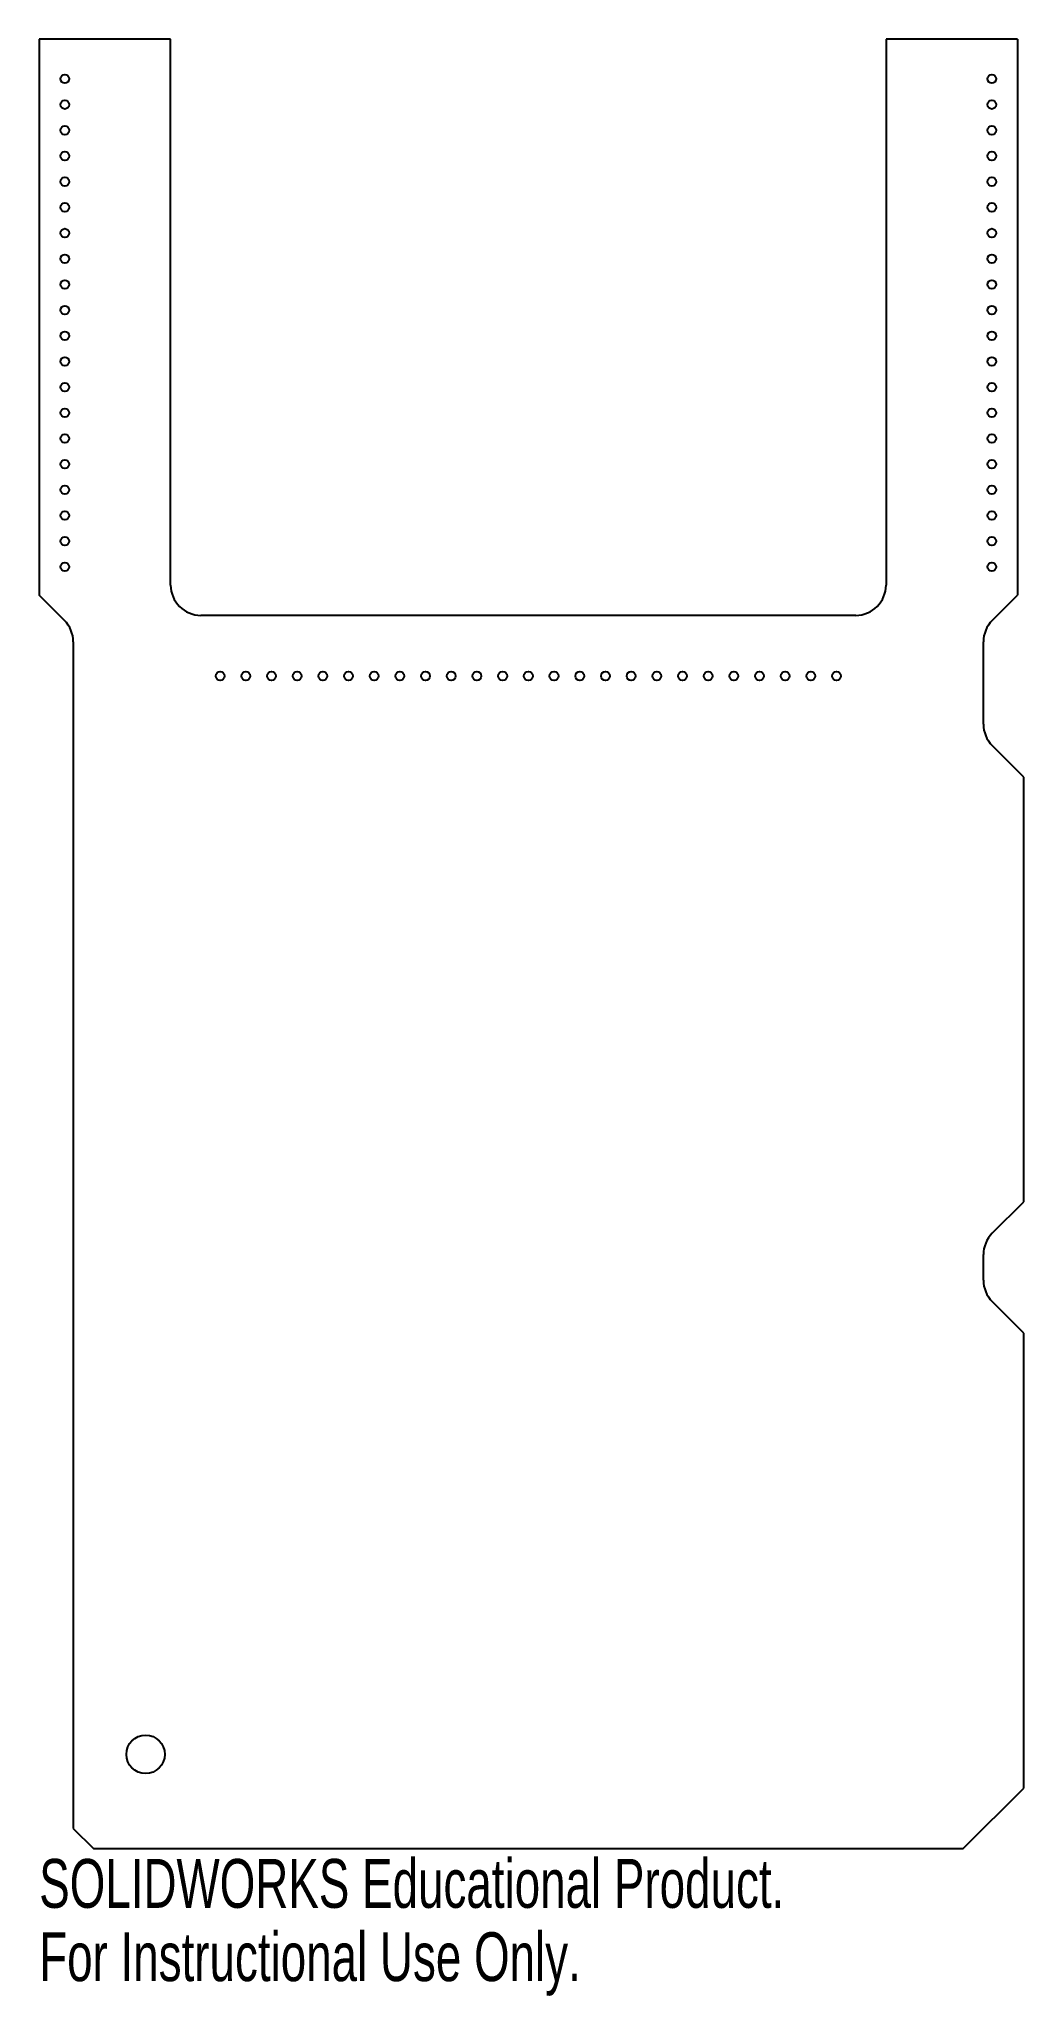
# Model space of a CAD drawing. Header units: millimetres. Extents: x -48 to 49, y -105 to 88.
import ezdxf

# ---------------------------------------------------------------- set-up
doc = ezdxf.new("R2010")
doc.units = ezdxf.units.MM
doc.styles.add('SLDTEXTSTYLE0', font='TXT', dxfattribs={"width": 0.7})

msp = doc.modelspace()

# ---------------------------------------------------------------- linework, layer by layer
at = {"color": 7, "linetype": 'Continuous', "lineweight": 25}
for p, q in [((-35.37, 88.5), (-48.37, 88.5)), ((-48.37, 88.5), (-48.37, 33.5)), ((-35.37, 34.5), (-35.37, 88.5)), ((48.37, 88.5), (35.37, 88.5)), ((35.37, 88.5), (35.37, 34.5)), ((48.37, 88.5), (48.37, 33.5)), ((-45.88, 31), (-48.37, 33.5)), ((45.88, 31), (48.37, 33.5)), ((32.37, 31.5), (-32.37, 31.5)), ((-45, 28.88), (-45, -88.5)), ((45, 20.74), (45, 28.88)), ((49, 15.5), (45.88, 18.62)), ((49, -26.5), (49, 15.5)), ((45.88, -29.62), (49, -26.5)), ((45, -34.26), (45, -31.74)), ((49, -39.5), (45.88, -36.38)), ((49, -84.5), (49, -39.5)), ((43, -90.5), (49, -84.5)), ((-45, -88.5), (-43, -90.5)), ((-43, -90.5), (43, -90.5))]:
    msp.add_line(p, q, dxfattribs=at)
for centre, radius in [((-45.83, 84.56), 0.432), ((45.83, 84.56), 0.432), ((-45.83, 82.02), 0.432), ((45.83, 82.02), 0.432), ((-45.83, 79.48), 0.432), ((45.83, 79.48), 0.432), ((-45.83, 76.94), 0.432), ((45.83, 76.94), 0.432), ((-45.83, 74.4), 0.432), ((45.83, 74.4), 0.432), ((-45.83, 71.86), 0.432), ((45.83, 71.86), 0.432), ((-45.83, 69.32), 0.432), ((45.83, 69.32), 0.432), ((-45.83, 66.78), 0.432), ((45.83, 66.78), 0.432), ((-45.83, 64.24), 0.432), ((45.83, 64.24), 0.432), ((-45.83, 61.7), 0.432), ((45.83, 61.7), 0.432), ((-45.83, 59.16), 0.432), ((45.83, 59.16), 0.432), ((-45.83, 56.62), 0.432), ((45.83, 56.62), 0.432), ((-45.83, 54.08), 0.432), ((45.83, 54.08), 0.432), ((-45.83, 51.54), 0.432), ((45.83, 51.54), 0.432), ((-45.83, 49), 0.432), ((45.83, 49), 0.432), ((-45.83, 46.46), 0.432), ((45.83, 46.46), 0.432), ((-45.83, 43.92), 0.432), ((45.83, 43.92), 0.432), ((-45.83, 41.38), 0.432), ((45.83, 41.38), 0.432), ((-45.83, 38.84), 0.432), ((45.83, 38.84), 0.432), ((-45.83, 36.3), 0.432), ((45.83, 36.3), 0.432), ((-30.48, 25.5), 0.432), ((-27.94, 25.5), 0.432), ((-25.4, 25.5), 0.432), ((-22.86, 25.5), 0.432), ((-20.32, 25.5), 0.432), ((-17.78, 25.5), 0.432), ((-15.24, 25.5), 0.432), ((-12.7, 25.5), 0.432), ((-10.16, 25.5), 0.432), ((-7.62, 25.5), 0.432), ((-5.08, 25.5), 0.432), ((-2.54, 25.5), 0.432), ((0, 25.5), 0.432), ((2.54, 25.5), 0.432), ((5.08, 25.5), 0.432), ((7.62, 25.5), 0.432), ((10.16, 25.5), 0.432), ((12.7, 25.5), 0.432), ((15.24, 25.5), 0.432), ((17.78, 25.5), 0.432), ((20.32, 25.5), 0.432), ((22.86, 25.5), 0.432), ((25.4, 25.5), 0.432), ((27.94, 25.5), 0.432), ((30.48, 25.5), 0.432), ((-37.85, -81.17), 1.9)]:
    msp.add_circle(centre, radius, dxfattribs=at)
for centre, start, end in [((-32.37, 34.5), 180, 270), ((32.37, 34.5), 270, 0), ((-48, 28.88), 0, 45), ((48, 28.88), 135, 180), ((48, 20.74), 180, 225), ((48, -31.74), 135, 180), ((48, -34.26), 180, 225)]:
    msp.add_arc(centre, 3, start, end, dxfattribs=at)

# ---------------------------------------------------------------- texts
at = {"color": 7, "linetype": 'Continuous', "char_height": 4.8336, "attachment_point": 1, "style": 'SLDTEXTSTYLE0'}
for s, insert in [('SOLIDWORKS Educational Product.', (-48.37, -91.52)), ('For Instructional Use Only.', (-48.37, -98.77))]:
    msp.add_mtext(s, dxfattribs=dict(at, insert=insert))

doc.saveas('drawing.dxf')
